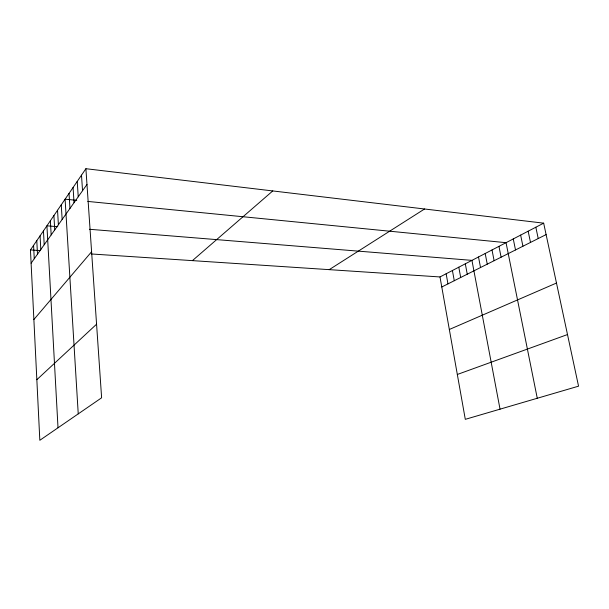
<?xml version="1.0" encoding="UTF-8"?>
<svg xmlns="http://www.w3.org/2000/svg" width="609" height="609" viewBox="0 0 609 609"><rect width="100%" height="100%" fill="white"/><g stroke="black" fill="none" stroke-linecap="round" stroke-linejoin="round"><path stroke-width="0.91" d="M85.899 168.708L101.619 397.799L39.829 440.292L30.45 249.949L85.899 168.708L543.662 223.16L578.55 386.175L465.299 419.335L439.995 276.95L543.662 223.16M31.105 263.195L86.98 184.458M33.876 319.527L91.601 251.738M36.844 379.696L96.572 324.209M192.429 260.629L272.756 190.937M329.218 269.65L424.549 208.994M441.776 286.999L546.106 234.587M449.328 329.484L556.481 283.04M457.329 374.466L567.504 334.554M30.45 249.949L40.491 250.611M91.236 253.961L439.995 276.95M57.748 226.7L46.923 225.817L58.015 427.784M89.477 229.281L471.945 260.37L500.035 409.164M76.742 200.338L65.094 199.189L78.241 413.876M87.795 201.427L506.041 242.679L537.267 398.263M535.829 227.226L538.227 238.545M528.155 231.207L530.5 242.428M520.642 235.104L522.925 246.234M513.265 238.934L515.511 249.956M498.954 246.356L501.108 257.196M492.011 249.964L494.112 260.705M485.19 253.496L487.253 264.154M478.507 256.968L480.524 267.534M465.306 263.811L467.248 274.202M458.798 267.191L460.701 277.491M452.411 270.503L454.276 280.719M446.146 273.761L447.965 283.885M81.499 175.156L82.542 190.708M77.229 181.413L78.234 196.783M73.072 187.503L74.047 202.683M69.03 193.426L69.966 208.43M61.265 204.799L62.148 219.453M57.543 210.257L58.388 224.744M53.912 215.578L54.726 229.898M50.372 220.762L51.164 234.922M43.46 230.895L44.198 244.734M40.08 235.835L40.803 249.53M36.791 240.662L37.484 254.197M33.579 245.358L34.256 258.756"/></g></svg>
